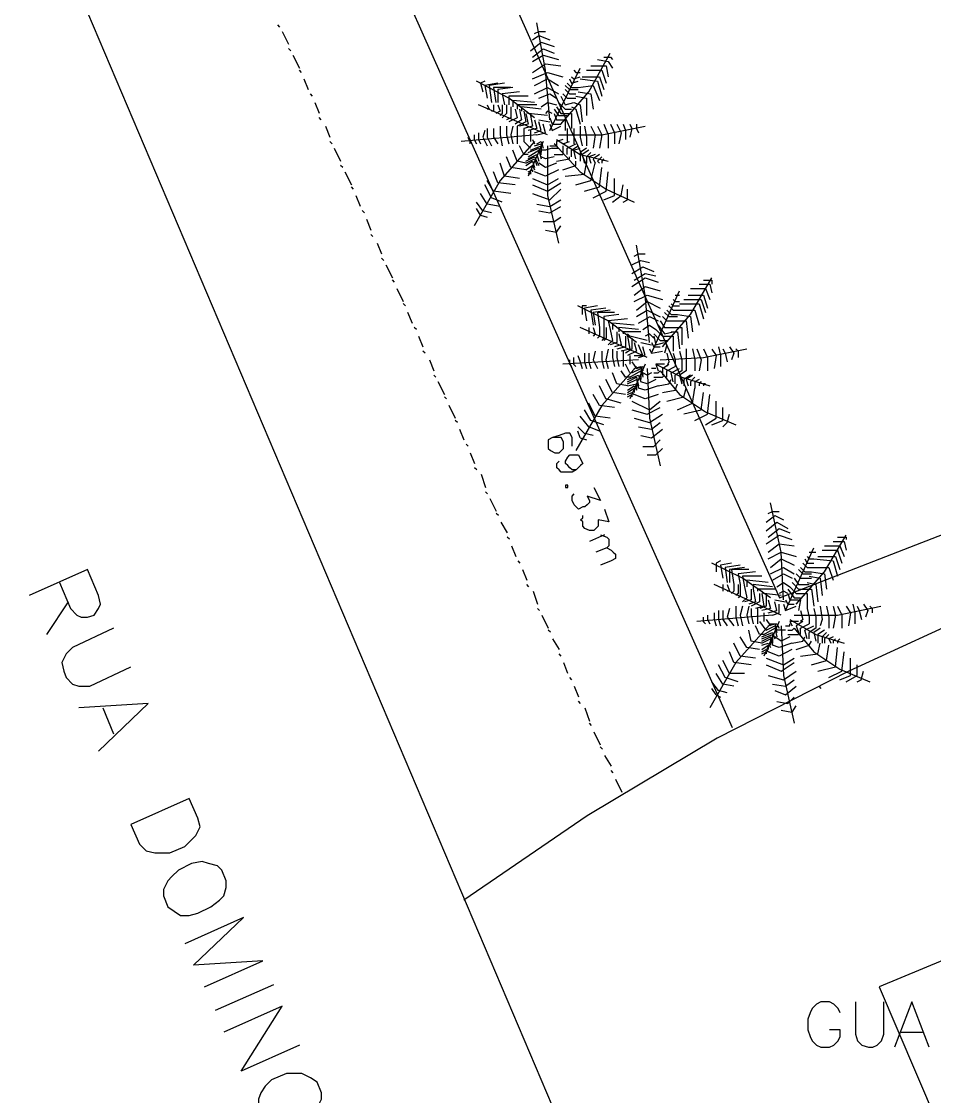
# Model space of a CAD drawing. Header units: millimetres. Extents: x -369 to -70, y -1414 to -1185.
# Drawn here: x -314.25 to -299.97, y -1324.97 to -1308.14 of the extents above; entities that cross this region are included whole.
import ezdxf

# ---------------------------------------------------------------- set-up
doc = ezdxf.new("R2010")
doc.units = ezdxf.units.MM
doc.header["$MEASUREMENT"] = 0
for name, color, linetype in [('10', 10, 'Continuous'), ('12', 12, 'Continuous'), ('14', 14, 'Continuous'), ('2', 2, 'Continuous'), ('25', 25, 'Continuous'), ('50', 50, 'Continuous'), ('6', 6, 'Continuous'), ('64', 64, 'Continuous')]:
    doc.layers.add(name, color=color, linetype=linetype)

msp = doc.modelspace()

# ---------------------------------------------------------------- linework, layer by layer
at = {"layer": '10'}
msp.add_lwpolyline([(-298.057, -1322.099), (-300.83, -1323.25), (-299.647, -1326.023), (-296.906, -1324.841), (-298.057, -1322.099)], dxfattribs=at)
at = {"layer": '12'}
for points in [[(-313.655, -1316.924), (-313.483, -1317.327), (-313.383, -1317.431), (-313.315, -1317.463), (-313.215, -1317.463), (-313.111, -1317.431), (-313.043, -1317.327), (-313.011, -1317.259), (-313.043, -1317.128), (-313.215, -1316.72), (-313.215, -1316.72), (-314.126, -1317.128)], [(-313.519, -1317.227), (-313.859, -1317.735)], [(-312.808, -1317.635), (-313.451, -1317.939), (-313.551, -1318.039), (-313.619, -1318.175), (-313.587, -1318.31), (-313.551, -1318.41), (-313.451, -1318.514), (-313.351, -1318.546), (-313.179, -1318.546), (-312.536, -1318.243)], [(-313.043, -1319.561), (-312.268, -1318.818), (-312.268, -1318.818), (-313.351, -1318.886)], [(-312.975, -1318.886), (-312.808, -1319.29)], [(-311.625, -1320.305), (-312.536, -1320.712), (-312.536, -1320.712), (-312.404, -1321.016), (-312.3, -1321.12), (-312.164, -1321.152), (-312.064, -1321.152), (-311.928, -1321.152), (-311.693, -1321.052), (-311.589, -1320.948), (-311.521, -1320.88), (-311.453, -1320.744), (-311.489, -1320.612), (-311.625, -1320.305)], [(-311.117, -1321.424), (-311.185, -1321.356), (-311.321, -1321.32), (-311.421, -1321.288), (-311.589, -1321.32), (-311.792, -1321.424), (-311.896, -1321.524), (-311.96, -1321.591), (-312.028, -1321.727), (-312.028, -1321.827), (-311.96, -1321.999), (-311.86, -1322.067), (-311.76, -1322.135), (-311.625, -1322.135), (-311.489, -1322.099), (-311.285, -1321.999), (-311.149, -1321.895), (-311.081, -1321.827), (-311.049, -1321.695), (-311.049, -1321.591), (-311.117, -1321.424)], [(-311.385, -1323.25), (-310.474, -1322.842), (-310.474, -1322.842), (-311.557, -1322.91), (-311.557, -1322.91), (-310.777, -1322.167), (-310.777, -1322.167), (-311.693, -1322.575)], [(-310.306, -1323.218), (-311.217, -1323.622)], [(-309.898, -1324.165), (-310.813, -1324.569), (-310.813, -1324.569), (-310.17, -1323.554), (-310.17, -1323.554), (-311.081, -1323.961)], [(-309.694, -1325.212), (-309.626, -1325.144), (-309.558, -1325.008), (-309.558, -1324.908), (-309.626, -1324.741), (-309.73, -1324.673), (-309.862, -1324.605), (-309.966, -1324.605), (-310.102, -1324.605), (-310.338, -1324.705), (-310.438, -1324.805), (-310.506, -1324.908), (-310.542, -1325.008), (-310.542, -1325.144), (-310.474, -1325.316), (-310.406, -1325.38), (-310.27, -1325.416), (-310.17, -1325.416), (-310.034, -1325.38), (-310.034, -1325.38), (-310.134, -1325.144)]]:
    msp.add_lwpolyline(points, dxfattribs=at)
at = {"layer": '14'}
msp.add_lwpolyline([(-318.63, -1295.267), (-294.336, -1352.451)], dxfattribs=at)
at = {"layer": '2'}
for points in [[(-286.316, -1267.792), (-287.195, -1267.013), (-288.142, -1266.302), (-289.157, -1265.694), (-290.24, -1265.219), (-291.355, -1264.847), (-292.506, -1264.579), (-293.693, -1264.443), (-294.876, -1264.443), (-296.059, -1264.543), (-297.21, -1264.779), (-298.329, -1265.151), (-299.412, -1265.626), (-318.834, -1271.209), (-311.593, -1296.518), (-302.389, -1317.16), (-302.389, -1317.16), (-299.344, -1315.977), (-296.263, -1314.894), (-293.117, -1313.946)], [(-320.692, -1270.194), (-313.011, -1297.026), (-303.132, -1319.19)], [(-292.474, -1315.229), (-294.74, -1315.805), (-296.974, -1316.516), (-299.172, -1317.327), (-301.306, -1318.31), (-303.368, -1319.358), (-305.398, -1320.576), (-307.329, -1321.895)], [(-301.778, -1318.546), (-301.746, -1318.582)]]:
    msp.add_lwpolyline(points, dxfattribs=at)
at = {"layer": '25'}
for points in [[(-305.634, -1314.79), (-305.634, -1314.758), (-305.634, -1314.69), (-305.634, -1314.654), (-305.67, -1314.586), (-305.738, -1314.586), (-305.838, -1314.622), (-305.942, -1314.654), (-306.01, -1314.69), (-306.01, -1314.758), (-306.01, -1314.826), (-305.974, -1314.858), (-305.906, -1314.894), (-305.838, -1314.894), (-305.77, -1314.826), (-305.77, -1314.79), (-305.77, -1314.722), (-305.806, -1314.654), (-305.874, -1314.654), (-305.942, -1314.654)], [(-305.57, -1315.161), (-305.634, -1315.161), (-305.67, -1315.129), (-305.702, -1315.093), (-305.738, -1315.061), (-305.738, -1315.025), (-305.702, -1314.958), (-305.67, -1314.926), (-305.634, -1314.926), (-305.602, -1314.926), (-305.534, -1314.926), (-305.502, -1314.993), (-305.466, -1315.061), (-305.502, -1315.093), (-305.57, -1315.161), (-305.634, -1315.197), (-305.738, -1315.197), (-305.806, -1315.197), (-305.838, -1315.161), (-305.874, -1315.129), (-305.874, -1315.061), (-305.838, -1315.025)], [(-305.702, -1315.401), (-305.738, -1315.401), (-305.738, -1315.433), (-305.702, -1315.433), (-305.702, -1315.401)], [(-305.298, -1315.433), (-305.194, -1315.637), (-305.398, -1315.569), (-305.366, -1315.637), (-305.366, -1315.669), (-305.398, -1315.705), (-305.434, -1315.737), (-305.466, -1315.737), (-305.534, -1315.773), (-305.57, -1315.737), (-305.602, -1315.705), (-305.634, -1315.637), (-305.634, -1315.569), (-305.602, -1315.533)], [(-305.127, -1315.773), (-305.063, -1315.973), (-305.23, -1315.941), (-305.23, -1315.973), (-305.23, -1316.009), (-305.23, -1316.041), (-305.262, -1316.076), (-305.298, -1316.108), (-305.366, -1316.108), (-305.434, -1316.076), (-305.466, -1316.041), (-305.466, -1315.973), (-305.502, -1315.941), (-305.466, -1315.909), (-305.466, -1315.873)], [(-305.127, -1316.176), (-305.366, -1316.28)], [(-305.194, -1316.176), (-305.095, -1316.212), (-305.063, -1316.244), (-305.063, -1316.312), (-305.063, -1316.348), (-305.095, -1316.38), (-305.262, -1316.448)], [(-305.095, -1316.38), (-305.027, -1316.416), (-304.995, -1316.448), (-304.959, -1316.48), (-304.959, -1316.548), (-305.027, -1316.584), (-305.194, -1316.652)]]:
    msp.add_lwpolyline(points, dxfattribs=at)
at = {"layer": '50'}
for points in [[(-301.442, -1323.658), (-301.474, -1323.59), (-301.542, -1323.522), (-301.61, -1323.486), (-301.746, -1323.486), (-301.814, -1323.522), (-301.881, -1323.59), (-301.913, -1323.658), (-301.949, -1323.758), (-301.949, -1323.925), (-301.913, -1324.029), (-301.881, -1324.097), (-301.814, -1324.165), (-301.746, -1324.197), (-301.61, -1324.197), (-301.542, -1324.165), (-301.474, -1324.097), (-301.442, -1324.029), (-301.442, -1323.925), (-301.442, -1323.925), (-301.61, -1323.925)], [(-301.202, -1323.486), (-301.202, -1323.993), (-301.17, -1324.097), (-301.102, -1324.165), (-300.998, -1324.197), (-300.934, -1324.197), (-300.866, -1324.165), (-300.798, -1324.097), (-300.762, -1323.993), (-300.762, -1323.486)], [(-300.051, -1324.197), (-300.323, -1323.486), (-300.323, -1323.486), (-300.595, -1324.197)], [(-300.491, -1323.961), (-300.155, -1323.961)]]:
    msp.add_lwpolyline(points, dxfattribs=at)
at = {"layer": '6'}
for points in [[(-310.206, -1308.228), (-310.238, -1308.192)], [(-310.17, -1308.296), (-310.07, -1308.495)], [(-310.034, -1308.599), (-310.07, -1308.563)], [(-310.002, -1308.667), (-309.898, -1308.871)], [(-309.866, -1308.939), (-309.898, -1308.903)], [(-309.83, -1309.039), (-309.762, -1309.207)], [(-309.698, -1309.311), (-309.73, -1309.275)], [(-309.662, -1309.411), (-309.594, -1309.578)], [(-309.562, -1309.682), (-309.594, -1309.646)], [(-309.495, -1309.782), (-309.427, -1309.954)], [(-309.391, -1310.054), (-309.427, -1310.018)], [(-309.359, -1310.122), (-309.259, -1310.326)], [(-309.223, -1310.426), (-309.259, -1310.394)], [(-309.191, -1310.494), (-309.087, -1310.697)], [(-309.055, -1310.765), (-309.087, -1310.729)], [(-309.019, -1310.865), (-308.951, -1311.033)], [(-308.883, -1311.137), (-308.919, -1311.101)], [(-308.851, -1311.237), (-308.783, -1311.409)], [(-308.751, -1311.509), (-308.783, -1311.477)], [(-308.683, -1311.609), (-308.615, -1311.78)], [(-308.579, -1311.88), (-308.615, -1311.848)], [(-308.547, -1311.948), (-308.443, -1312.152)], [(-308.412, -1312.22), (-308.443, -1312.184)], [(-308.376, -1312.32), (-308.276, -1312.524)], [(-308.244, -1312.592), (-308.276, -1312.556)], [(-308.208, -1312.692), (-308.14, -1312.863)], [(-308.072, -1312.963), (-308.108, -1312.931)], [(-308.04, -1313.067), (-307.972, -1313.235)], [(-307.936, -1313.335), (-307.972, -1313.303)], [(-307.868, -1313.439), (-307.8, -1313.607)], [(-307.768, -1313.707), (-307.8, -1313.675)], [(-307.736, -1313.775), (-307.632, -1313.978)], [(-307.6, -1314.046), (-307.632, -1314.014)], [(-307.564, -1314.146), (-307.464, -1314.35)], [(-307.428, -1314.418), (-307.464, -1314.386)], [(-307.396, -1314.522), (-307.329, -1314.69)], [(-307.261, -1314.79), (-307.293, -1314.758)], [(-307.229, -1314.894), (-307.161, -1315.061)], [(-307.125, -1315.161), (-307.161, -1315.129)], [(-307.057, -1315.229), (-306.989, -1315.433)], [(-306.957, -1315.537), (-306.989, -1315.501)], [(-306.921, -1315.605), (-306.821, -1315.805)], [(-306.785, -1315.873), (-306.821, -1315.841)], [(-306.753, -1315.977), (-306.653, -1316.144)], [(-306.617, -1316.244), (-306.653, -1316.212)], [(-306.585, -1316.348), (-306.517, -1316.516)], [(-306.449, -1316.62), (-306.481, -1316.584)], [(-306.413, -1316.72), (-306.345, -1316.888)], [(-306.313, -1316.992), (-306.345, -1316.956)], [(-306.245, -1317.06), (-306.178, -1317.259)], [(-306.146, -1317.363), (-306.178, -1317.327)], [(-306.11, -1317.431), (-306.01, -1317.635)], [(-305.974, -1317.699), (-306.01, -1317.667)], [(-305.942, -1317.803), (-305.838, -1317.971)], [(-305.806, -1318.075), (-305.838, -1318.039)], [(-305.77, -1318.175), (-305.706, -1318.342)], [(-305.638, -1318.446), (-305.67, -1318.41)], [(-305.602, -1318.546), (-305.534, -1318.714)], [(-305.502, -1318.818), (-305.534, -1318.782)], [(-305.434, -1318.886), (-305.366, -1319.09)], [(-305.33, -1319.158), (-305.366, -1319.122)], [(-305.298, -1319.258), (-305.198, -1319.461)], [(-305.162, -1319.529), (-305.198, -1319.493)], [(-305.131, -1319.629), (-305.027, -1319.797)], [(-304.995, -1319.901), (-305.027, -1319.865)], [(-304.959, -1320.001), (-304.859, -1320.205)]]:
    msp.add_lwpolyline(points, dxfattribs=at)
at = {"layer": '64'}
for points in [[(-305.986, -1309.682), (-306.054, -1308.903), (-306.186, -1308.16)], [(-306.222, -1308.328), (-306.154, -1308.296), (-306.154, -1308.296), (-306.054, -1308.296)], [(-306.289, -1308.599), (-306.118, -1308.463)], [(-306.253, -1308.431), (-306.154, -1308.363), (-305.986, -1308.431)], [(-306.118, -1308.463), (-305.918, -1308.531)], [(-306.253, -1308.699), (-306.086, -1308.567)], [(-306.253, -1308.767), (-306.086, -1308.667)], [(-306.086, -1308.567), (-305.918, -1308.635)], [(-306.086, -1308.667), (-305.85, -1308.735)], [(-305.814, -1309.75), (-305.374, -1309.243), (-305.039, -1308.635)], [(-306.253, -1308.939), (-306.054, -1308.803)], [(-306.054, -1308.803), (-305.814, -1308.835)], [(-305.342, -1308.835), (-305.103, -1308.835)], [(-305.238, -1308.735), (-305.071, -1308.767)], [(-305.139, -1308.699), (-305.035, -1308.699)], [(-305.103, -1308.835), (-305.071, -1309.007)], [(-305.071, -1308.767), (-305.003, -1308.871)], [(-305.035, -1308.699), (-305.003, -1308.735)], [(-306.253, -1309.039), (-306.018, -1308.939)], [(-306.018, -1308.939), (-305.782, -1309.007)], [(-305.986, -1309.85), (-305.51, -1308.871)], [(-305.646, -1309.007), (-305.61, -1309.039)], [(-305.61, -1308.903), (-305.578, -1308.939)], [(-305.61, -1309.039), (-305.51, -1309.007)], [(-305.578, -1308.939), (-305.51, -1308.939)], [(-305.478, -1309.007), (-305.206, -1309.007)], [(-305.41, -1308.903), (-305.17, -1308.903)], [(-305.206, -1309.007), (-305.139, -1309.207)], [(-305.17, -1308.903), (-305.103, -1309.107)], [(-306.222, -1309.65), (-306.625, -1309.343), (-307.133, -1309.075)], [(-307.001, -1309.075), (-307.069, -1309.107), (-307.069, -1309.107), (-307.033, -1309.243)], [(-306.797, -1309.107), (-307.001, -1309.143)], [(-307.001, -1309.143), (-306.965, -1309.343)], [(-306.693, -1309.107), (-306.933, -1309.143)], [(-306.933, -1309.143), (-306.897, -1309.411)], [(-306.865, -1309.175), (-306.829, -1309.411)], [(-306.593, -1309.175), (-306.865, -1309.175)], [(-306.561, -1309.175), (-306.797, -1309.207), (-306.797, -1309.207), (-306.797, -1309.411)], [(-306.222, -1309.143), (-306.018, -1309.039)], [(-306.222, -1309.275), (-306.018, -1309.175)], [(-306.018, -1309.039), (-305.85, -1309.143)], [(-306.018, -1309.175), (-305.85, -1309.275)], [(-305.746, -1309.143), (-305.678, -1309.207)], [(-305.714, -1309.107), (-305.646, -1309.175)], [(-305.678, -1309.039), (-305.646, -1309.107)], [(-305.646, -1309.107), (-305.542, -1309.075)], [(-305.646, -1309.175), (-305.542, -1309.175)], [(-305.542, -1309.175), (-305.306, -1309.143)], [(-305.51, -1309.039), (-305.238, -1309.075)], [(-305.306, -1309.143), (-305.206, -1309.379)], [(-305.238, -1309.075), (-305.17, -1309.311)], [(-306.457, -1309.243), (-306.729, -1309.275), (-306.729, -1309.275), (-306.693, -1309.447)], [(-306.625, -1309.311), (-306.625, -1309.447)], [(-306.321, -1309.311), (-306.625, -1309.311)], [(-306.154, -1309.343), (-305.986, -1309.275)], [(-305.986, -1309.275), (-305.882, -1309.343)], [(-305.814, -1309.311), (-305.746, -1309.447)], [(-305.782, -1309.275), (-305.714, -1309.343)], [(-305.746, -1309.207), (-305.678, -1309.275)], [(-305.714, -1309.343), (-305.578, -1309.343)], [(-305.678, -1309.207), (-305.542, -1309.207)], [(-305.678, -1309.275), (-305.578, -1309.275)], [(-305.578, -1309.311), (-305.41, -1309.343)], [(-305.542, -1309.243), (-305.342, -1309.275)], [(-305.41, -1309.343), (-305.41, -1309.614)], [(-305.342, -1309.275), (-305.306, -1309.514)], [(-306.018, -1309.918), (-307.101, -1309.447)], [(-306.965, -1309.447), (-306.933, -1309.514), (-306.933, -1309.514), (-306.965, -1309.514)], [(-306.865, -1309.447), (-306.865, -1309.546), (-306.865, -1309.546), (-306.897, -1309.546)], [(-306.797, -1309.447), (-306.761, -1309.546)], [(-306.729, -1309.447), (-306.729, -1309.582)], [(-306.661, -1309.447), (-306.661, -1309.582)], [(-306.593, -1309.478), (-306.593, -1309.65)], [(-306.561, -1309.379), (-306.561, -1309.478)], [(-306.222, -1309.411), (-306.561, -1309.379)], [(-306.525, -1309.514), (-306.493, -1309.65)], [(-306.493, -1309.447), (-306.493, -1309.514)], [(-306.186, -1309.447), (-306.493, -1309.447)], [(-306.457, -1309.514), (-306.425, -1309.682)], [(-306.425, -1309.478), (-306.425, -1309.546)], [(-306.118, -1309.514), (-306.425, -1309.478)], [(-306.118, -1309.478), (-306.018, -1309.411)], [(-306.018, -1309.411), (-305.882, -1309.447)], [(-305.918, -1309.514), (-305.85, -1309.614)], [(-305.882, -1309.478), (-305.814, -1309.582)], [(-305.85, -1309.411), (-305.746, -1309.514)], [(-305.746, -1309.447), (-305.61, -1309.411)], [(-305.746, -1309.514), (-305.646, -1309.514)], [(-305.646, -1309.478), (-305.578, -1309.514)], [(-305.61, -1309.411), (-305.51, -1309.447)], [(-305.578, -1309.514), (-305.51, -1309.75)], [(-305.51, -1309.447), (-305.478, -1309.714)], [(-306.761, -1309.546), (-306.829, -1309.582)], [(-306.729, -1309.582), (-306.761, -1309.614)], [(-306.661, -1309.582), (-306.729, -1309.65)], [(-306.593, -1309.65), (-306.661, -1309.682)], [(-306.493, -1309.65), (-306.625, -1309.714)], [(-306.425, -1309.682), (-306.525, -1309.75)], [(-306.389, -1309.546), (-306.357, -1309.714)], [(-306.289, -1309.614), (-306.253, -1309.782), (-306.389, -1309.818)], [(-306.321, -1309.582), (-306.357, -1309.546)], [(-306.357, -1309.582), (-306.321, -1309.75)], [(-306.018, -1309.614), (-306.321, -1309.582)], [(-306.222, -1309.682), (-306.186, -1309.818), (-306.186, -1309.818), (-306.321, -1309.85)], [(-306.154, -1309.682), (-305.986, -1309.714)], [(-306.018, -1309.546), (-306.054, -1309.582)], [(-305.95, -1309.582), (-306.018, -1309.546)], [(-305.986, -1309.65), (-305.95, -1309.75)], [(-305.918, -1309.582), (-305.882, -1309.682)], [(-305.882, -1309.682), (-305.746, -1309.682)], [(-305.85, -1309.614), (-305.714, -1309.614)], [(-305.814, -1309.582), (-305.714, -1309.582)], [(-305.746, -1309.682), (-305.746, -1309.85)], [(-305.714, -1309.582), (-305.646, -1309.582)], [(-305.646, -1309.582), (-305.646, -1309.818)], [(-307.001, -1309.85), (-307.033, -1309.954)], [(-306.965, -1309.818), (-306.965, -1309.954)], [(-306.865, -1309.818), (-306.865, -1309.954)], [(-306.761, -1309.782), (-306.761, -1309.918)], [(-306.661, -1309.782), (-306.661, -1309.918)], [(-306.561, -1309.782), (-306.593, -1309.918)], [(-306.357, -1309.714), (-306.493, -1309.782)], [(-306.493, -1309.782), (-306.493, -1309.918), (-306.493, -1309.918), (-306.493, -1310.054)], [(-306.321, -1309.75), (-306.457, -1309.782)], [(-306.389, -1309.818), (-306.389, -1309.918)], [(-306.289, -1309.85), (-306.289, -1309.918)], [(-306.222, -1309.886), (-306.118, -1309.85)], [(-306.118, -1309.85), (-306.154, -1309.714)], [(-306.054, -1309.886), (-306.086, -1309.75)], [(-305.986, -1309.75), (-305.95, -1309.85), (-305.814, -1309.782)], [(-305.95, -1309.75), (-305.814, -1309.75)], [(-305.85, -1309.918), (-305.17, -1309.918), (-304.495, -1309.782)], [(-305.714, -1309.818), (-305.714, -1309.954)], [(-305.61, -1309.818), (-305.61, -1309.954)], [(-305.51, -1309.782), (-305.51, -1309.954)], [(-305.442, -1309.782), (-305.41, -1309.954)], [(-305.342, -1309.782), (-305.274, -1309.918), (-305.274, -1309.918), (-305.306, -1310.122)], [(-305.238, -1309.782), (-305.17, -1309.918), (-305.17, -1309.918), (-305.206, -1310.122)], [(-305.139, -1309.75), (-305.071, -1309.918), (-305.071, -1309.918), (-305.071, -1310.122)], [(-305.035, -1309.75), (-304.971, -1309.886)], [(-304.935, -1309.75), (-304.867, -1309.886), (-304.903, -1310.054)], [(-304.835, -1309.75), (-304.799, -1309.85)], [(-304.799, -1309.85), (-304.799, -1309.986)], [(-304.731, -1309.75), (-304.699, -1309.818), (-304.731, -1309.954)], [(-304.631, -1309.75), (-304.631, -1309.818), (-304.631, -1309.818), (-304.595, -1309.886)], [(-306.186, -1309.918), (-307.372, -1310.022)], [(-307.269, -1309.954), (-307.237, -1310.022), (-307.237, -1310.022), (-307.237, -1310.054)], [(-307.169, -1309.918), (-307.169, -1309.986), (-307.133, -1310.054)], [(-306.222, -1310.022), (-306.761, -1310.629), (-307.169, -1311.341)], [(-307.101, -1309.886), (-307.101, -1309.986)], [(-307.101, -1309.986), (-307.069, -1310.054)], [(-307.033, -1309.954), (-306.965, -1310.09)], [(-306.965, -1309.954), (-306.897, -1310.09)], [(-306.865, -1309.954), (-306.797, -1310.054)], [(-306.761, -1309.918), (-306.729, -1310.09)], [(-306.661, -1309.918), (-306.625, -1310.054)], [(-306.593, -1309.918), (-306.561, -1310.054)], [(-306.389, -1309.918), (-306.389, -1310.022)], [(-306.289, -1310.122), (-306.389, -1310.022)], [(-306.086, -1310.022), (-306.321, -1310.561)], [(-306.289, -1309.918), (-306.289, -1310.022)], [(-306.253, -1309.986), (-306.222, -1310.054)], [(-306.186, -1309.918), (-306.054, -1309.886)], [(-306.186, -1310.054), (-306.118, -1310.022)], [(-306.118, -1310.022), (-306.086, -1310.122)], [(-305.882, -1310.022), (-305.882, -1310.09), (-305.918, -1310.054)], [(-305.782, -1309.986), (-305.882, -1310.022)], [(-305.882, -1309.986), (-305.51, -1310.222), (-305.071, -1310.326)], [(-305.782, -1310.054), (-305.678, -1310.022)], [(-305.714, -1309.954), (-305.714, -1310.022)], [(-305.61, -1309.954), (-305.61, -1310.054)], [(-305.51, -1309.954), (-305.478, -1310.09)], [(-305.41, -1309.954), (-305.41, -1310.09)], [(-304.971, -1309.886), (-304.971, -1310.054)], [(-306.493, -1310.326), (-306.561, -1310.158)], [(-306.389, -1310.222), (-306.457, -1310.09)], [(-306.321, -1310.19), (-306.154, -1310.122)], [(-306.321, -1310.258), (-306.154, -1310.158), (-306.154, -1310.158), (-306.118, -1310.29)], [(-306.289, -1310.158), (-306.118, -1310.09)], [(-306.222, -1310.09), (-306.118, -1310.054)], [(-306.154, -1310.122), (-306.118, -1310.222)], [(-306.118, -1310.054), (-306.118, -1310.158)], [(-306.118, -1310.09), (-306.118, -1310.19)], [(-306.054, -1310.158), (-306.118, -1310.158)], [(-305.95, -1310.122), (-306.054, -1310.158)], [(-306.018, -1310.09), (-306.018, -1310.865), (-305.85, -1311.613)], [(-305.986, -1310.09), (-305.882, -1310.09)], [(-305.95, -1310.122), (-305.85, -1310.122)], [(-305.85, -1310.122), (-305.882, -1310.09)], [(-305.85, -1310.122), (-305.51, -1310.494), (-305.103, -1310.765), (-304.663, -1310.969)], [(-305.782, -1310.09), (-305.782, -1310.19), (-305.782, -1310.19), (-305.782, -1310.222)], [(-305.714, -1310.122), (-305.578, -1310.054)], [(-305.714, -1310.222), (-305.714, -1310.122)], [(-305.646, -1310.158), (-305.542, -1310.09)], [(-305.646, -1310.258), (-305.646, -1310.158)], [(-305.61, -1310.158), (-305.51, -1310.122)], [(-305.578, -1310.29), (-305.61, -1310.158)], [(-305.41, -1310.122), (-305.51, -1310.19)], [(-305.51, -1310.19), (-305.51, -1310.326)], [(-305.374, -1310.158), (-305.478, -1310.222)], [(-305.342, -1310.19), (-305.41, -1310.258)], [(-306.693, -1310.561), (-306.761, -1310.358)], [(-306.593, -1310.426), (-306.661, -1310.258)], [(-306.357, -1310.358), (-306.493, -1310.326)], [(-306.321, -1310.222), (-306.389, -1310.222)], [(-306.357, -1310.326), (-306.222, -1310.258)], [(-306.357, -1310.358), (-306.222, -1310.29)], [(-306.357, -1310.394), (-306.253, -1310.326)], [(-306.321, -1310.29), (-306.186, -1310.222), (-306.186, -1310.222), (-306.154, -1310.326)], [(-306.253, -1310.326), (-306.222, -1310.426)], [(-306.222, -1310.258), (-306.154, -1310.394)], [(-306.222, -1310.29), (-306.186, -1310.394)], [(-306.054, -1310.426), (-306.154, -1310.358)], [(-306.054, -1310.29), (-306.118, -1310.258)], [(-305.918, -1310.258), (-306.054, -1310.29)], [(-305.882, -1310.358), (-306.054, -1310.426)], [(-305.918, -1310.222), (-305.782, -1310.222)], [(-305.882, -1310.326), (-305.678, -1310.29), (-305.678, -1310.29), (-305.678, -1310.258)], [(-305.578, -1310.394), (-305.578, -1310.326)], [(-305.478, -1310.222), (-305.442, -1310.358)], [(-305.442, -1310.53), (-305.41, -1310.358)], [(-305.41, -1310.258), (-305.41, -1310.358)], [(-305.274, -1310.222), (-305.374, -1310.258), (-305.374, -1310.258), (-305.342, -1310.358)], [(-305.342, -1310.629), (-305.274, -1310.358)], [(-305.206, -1310.222), (-305.306, -1310.29), (-305.274, -1310.358)], [(-305.17, -1310.258), (-305.238, -1310.326)], [(-305.238, -1310.326), (-305.206, -1310.358)], [(-305.139, -1310.29), (-305.17, -1310.326), (-305.17, -1310.326), (-305.17, -1310.358)], [(-306.797, -1310.665), (-306.865, -1310.494)], [(-306.357, -1310.462), (-306.593, -1310.426)], [(-306.357, -1310.462), (-306.253, -1310.394)], [(-306.321, -1310.494), (-306.253, -1310.462)], [(-306.321, -1310.53), (-306.289, -1310.494)], [(-306.289, -1310.494), (-306.289, -1310.53)], [(-306.253, -1310.394), (-306.222, -1310.462)], [(-306.253, -1310.462), (-306.253, -1310.494)], [(-306.054, -1310.561), (-306.222, -1310.494)], [(-305.85, -1310.462), (-306.054, -1310.561)], [(-305.782, -1310.462), (-305.578, -1310.394)], [(-305.206, -1310.729), (-305.17, -1310.426)], [(-305.103, -1310.797), (-305.071, -1310.494)], [(-306.865, -1310.797), (-306.965, -1310.629)], [(-306.525, -1310.697), (-306.797, -1310.665)], [(-306.457, -1310.597), (-306.693, -1310.561)], [(-306.253, -1310.597), (-306.018, -1310.697)], [(-306.018, -1310.697), (-305.85, -1310.597)], [(-306.018, -1310.797), (-305.814, -1310.665)], [(-305.746, -1310.561), (-305.442, -1310.53)], [(-305.578, -1310.697), (-305.342, -1310.629)], [(-304.971, -1310.865), (-304.971, -1310.597)], [(-306.965, -1311.001), (-307.069, -1310.833)], [(-306.897, -1310.901), (-307.001, -1310.697)], [(-306.593, -1310.833), (-306.865, -1310.797)], [(-306.253, -1310.697), (-306.018, -1310.797)], [(-306.253, -1310.833), (-305.986, -1310.933)], [(-305.986, -1310.933), (-305.814, -1310.765)], [(-305.442, -1310.797), (-305.206, -1310.729)], [(-305.306, -1310.901), (-305.103, -1310.797)], [(-304.867, -1310.865), (-304.835, -1310.697)], [(-304.767, -1310.933), (-304.767, -1310.765)], [(-307.033, -1311.105), (-307.133, -1310.969)], [(-306.761, -1311.037), (-306.965, -1311.001)], [(-306.729, -1310.969), (-306.897, -1310.901)], [(-306.186, -1311.001), (-305.986, -1311.037)], [(-305.986, -1311.037), (-305.814, -1310.933)], [(-305.139, -1310.933), (-304.971, -1310.865)], [(-305.003, -1310.969), (-304.867, -1310.865)], [(-304.835, -1310.969), (-304.767, -1310.933)], [(-307.069, -1311.173), (-307.133, -1311.069)], [(-307.069, -1311.173), (-306.965, -1311.205)], [(-306.897, -1311.137), (-307.033, -1311.105)], [(-306.154, -1311.105), (-305.986, -1311.137)], [(-305.986, -1311.137), (-305.814, -1311.037)], [(-306.086, -1311.273), (-305.918, -1311.273)], [(-305.918, -1311.273), (-305.814, -1311.205)], [(-305.882, -1311.441), (-305.814, -1311.341)], [(-306.054, -1311.409), (-305.882, -1311.441)], [(-304.427, -1313.167), (-304.495, -1312.424), (-304.631, -1311.645)], [(-304.663, -1311.812), (-304.599, -1311.78), (-304.599, -1311.78), (-304.495, -1311.78)], [(-304.699, -1311.948), (-304.563, -1311.88), (-304.427, -1311.916)], [(-304.699, -1312.084), (-304.531, -1311.984)], [(-304.531, -1311.984), (-304.359, -1312.052)], [(-304.699, -1312.288), (-304.495, -1312.152)], [(-304.663, -1312.188), (-304.495, -1312.084)], [(-304.495, -1312.084), (-304.327, -1312.12)], [(-304.495, -1312.152), (-304.291, -1312.22)], [(-304.223, -1313.235), (-303.784, -1312.728), (-303.448, -1312.152)], [(-303.58, -1312.188), (-303.448, -1312.188)], [(-303.448, -1312.188), (-303.448, -1312.252)], [(-304.663, -1312.424), (-304.495, -1312.288)], [(-304.495, -1312.288), (-304.259, -1312.356)], [(-304.395, -1313.335), (-303.956, -1312.356)], [(-303.784, -1312.32), (-303.548, -1312.32)], [(-303.648, -1312.252), (-303.48, -1312.252)], [(-303.548, -1312.32), (-303.48, -1312.492)], [(-303.48, -1312.252), (-303.448, -1312.388)], [(-304.663, -1312.524), (-304.463, -1312.424)], [(-304.631, -1312.66), (-304.463, -1312.524)], [(-304.463, -1312.424), (-304.223, -1312.492)], [(-304.463, -1312.524), (-304.259, -1312.628)], [(-304.055, -1312.492), (-304.024, -1312.524)], [(-304.024, -1312.424), (-303.988, -1312.424)], [(-304.024, -1312.524), (-303.956, -1312.524)], [(-303.988, -1312.424), (-303.956, -1312.424)], [(-303.888, -1312.492), (-303.616, -1312.492)], [(-303.82, -1312.424), (-303.58, -1312.424)], [(-303.616, -1312.492), (-303.548, -1312.696)], [(-303.58, -1312.424), (-303.516, -1312.628)], [(-304.631, -1313.167), (-305.071, -1312.827), (-305.546, -1312.592)], [(-305.41, -1312.592), (-305.478, -1312.592), (-305.478, -1312.592), (-305.478, -1312.728)], [(-305.238, -1312.592), (-305.442, -1312.628)], [(-305.442, -1312.628), (-305.41, -1312.827)], [(-305.107, -1312.628), (-305.342, -1312.66)], [(-305.342, -1312.66), (-305.306, -1312.895)], [(-305.039, -1312.66), (-305.306, -1312.696)], [(-305.306, -1312.696), (-305.274, -1312.895)], [(-304.971, -1312.696), (-305.238, -1312.696), (-305.238, -1312.696), (-305.206, -1312.931)], [(-304.631, -1312.76), (-304.463, -1312.66)], [(-304.463, -1312.66), (-304.259, -1312.763)], [(-304.191, -1312.696), (-304.123, -1312.76)], [(-304.155, -1312.66), (-304.087, -1312.728)], [(-304.123, -1312.592), (-304.055, -1312.66)], [(-304.087, -1312.56), (-304.055, -1312.592)], [(-304.055, -1312.592), (-303.956, -1312.592)], [(-304.055, -1312.66), (-303.956, -1312.66)], [(-303.956, -1312.56), (-303.648, -1312.56)], [(-303.956, -1312.66), (-303.716, -1312.66)], [(-303.716, -1312.66), (-303.648, -1312.895)], [(-303.648, -1312.56), (-303.58, -1312.795)], [(-304.903, -1312.728), (-305.139, -1312.76), (-305.139, -1312.76), (-305.139, -1312.931)], [(-304.767, -1312.795), (-305.071, -1312.827)], [(-305.071, -1312.827), (-305.039, -1312.963)], [(-305.003, -1312.863), (-305.003, -1312.963)], [(-304.663, -1312.895), (-305.003, -1312.863)], [(-304.599, -1312.863), (-304.427, -1312.763)], [(-304.427, -1312.76), (-304.291, -1312.827)], [(-304.259, -1312.827), (-304.191, -1312.931)], [(-304.223, -1312.76), (-304.155, -1312.827)], [(-304.155, -1312.827), (-303.988, -1312.827)], [(-304.123, -1312.76), (-303.988, -1312.76)], [(-304.087, -1312.728), (-303.988, -1312.728)], [(-304.024, -1312.827), (-303.852, -1312.827)], [(-303.988, -1312.728), (-303.784, -1312.76)], [(-303.852, -1312.827), (-303.82, -1313.099)], [(-303.784, -1312.76), (-303.752, -1312.999)], [(-304.463, -1313.403), (-305.51, -1312.931)], [(-305.374, -1312.931), (-305.374, -1312.999), (-305.374, -1312.999), (-305.374, -1313.031)], [(-305.306, -1312.931), (-305.274, -1313.031), (-305.274, -1313.031), (-305.306, -1313.067)], [(-305.206, -1312.931), (-305.206, -1313.067)], [(-305.139, -1312.931), (-305.139, -1313.099)], [(-305.103, -1312.931), (-305.103, -1313.099)], [(-305.039, -1312.963), (-305.003, -1313.135)], [(-304.935, -1312.999), (-304.935, -1313.167)], [(-304.903, -1312.931), (-304.903, -1312.999)], [(-304.595, -1312.963), (-304.903, -1312.931)], [(-304.903, -1313.031), (-304.867, -1313.203)], [(-304.835, -1312.999), (-304.835, -1313.031)], [(-304.563, -1312.999), (-304.835, -1312.999)], [(-304.731, -1313.067), (-304.767, -1313.031)], [(-304.531, -1312.963), (-304.427, -1312.895)], [(-304.427, -1313.031), (-304.495, -1313.067)], [(-304.427, -1312.895), (-304.327, -1312.963)], [(-304.359, -1313.099), (-304.427, -1313.031)], [(-304.359, -1313.031), (-304.259, -1313.135)], [(-304.327, -1312.963), (-304.223, -1313.067)], [(-304.291, -1312.895), (-304.191, -1313.031)], [(-304.191, -1312.931), (-304.024, -1312.931)], [(-304.191, -1313.031), (-304.055, -1312.999)], [(-304.087, -1312.999), (-303.988, -1312.999)], [(-304.055, -1312.931), (-303.92, -1312.931)], [(-303.988, -1312.999), (-303.956, -1313.267)], [(-303.92, -1312.931), (-303.92, -1313.203)], [(-305.206, -1313.067), (-305.238, -1313.099)], [(-305.139, -1313.099), (-305.17, -1313.135)], [(-305.107, -1313.099), (-305.139, -1313.135)], [(-305.003, -1313.135), (-305.071, -1313.203)], [(-304.935, -1313.167), (-305.039, -1313.203)], [(-304.867, -1313.203), (-304.971, -1313.235)], [(-304.799, -1313.067), (-304.799, -1313.235)], [(-304.699, -1313.099), (-304.699, -1313.271), (-304.799, -1313.335)], [(-304.767, -1313.067), (-304.731, -1313.271)], [(-304.663, -1313.167), (-304.631, -1313.303), (-304.631, -1313.303), (-304.767, -1313.371)], [(-304.463, -1313.135), (-304.731, -1313.067)], [(-304.531, -1313.371), (-304.595, -1313.203)], [(-304.563, -1313.167), (-304.395, -1313.203)], [(-304.395, -1313.167), (-304.359, -1313.235)], [(-304.359, -1313.067), (-304.327, -1313.203)], [(-304.327, -1313.203), (-304.191, -1313.167)], [(-304.259, -1313.135), (-304.155, -1313.135)], [(-304.223, -1313.067), (-304.123, -1313.067)], [(-304.155, -1313.203), (-304.191, -1313.335)], [(-304.123, -1313.067), (-304.055, -1313.067)], [(-304.055, -1313.067), (-304.055, -1313.303)], [(-305.546, -1313.371), (-305.51, -1313.471)], [(-305.442, -1313.335), (-305.442, -1313.471)], [(-305.374, -1313.335), (-305.374, -1313.471)], [(-305.274, -1313.303), (-305.306, -1313.439)], [(-305.17, -1313.303), (-305.17, -1313.439)], [(-305.071, -1313.271), (-305.107, -1313.439)], [(-305.003, -1313.271), (-305.003, -1313.403)], [(-304.799, -1313.235), (-304.935, -1313.271)], [(-304.935, -1313.303), (-304.935, -1313.403), (-304.935, -1313.403), (-304.903, -1313.539)], [(-304.731, -1313.271), (-304.867, -1313.303)], [(-304.835, -1313.303), (-304.835, -1313.403)], [(-304.731, -1313.371), (-304.731, -1313.403)], [(-304.663, -1313.371), (-304.531, -1313.371)], [(-304.595, -1313.403), (-304.495, -1313.371)], [(-304.495, -1313.371), (-304.531, -1313.235)], [(-304.427, -1313.267), (-304.395, -1313.335), (-304.223, -1313.303)], [(-304.359, -1313.235), (-304.259, -1313.235)], [(-304.259, -1313.439), (-303.58, -1313.403), (-302.905, -1313.267)], [(-304.155, -1313.335), (-304.123, -1313.471)], [(-304.055, -1313.335), (-304.024, -1313.439)], [(-303.956, -1313.303), (-303.92, -1313.439)], [(-303.852, -1313.267), (-303.852, -1313.471)], [(-303.752, -1313.267), (-303.716, -1313.439), (-303.716, -1313.439), (-303.716, -1313.607)], [(-303.684, -1313.267), (-303.616, -1313.439), (-303.616, -1313.439), (-303.648, -1313.607)], [(-303.58, -1313.267), (-303.516, -1313.403), (-303.516, -1313.403), (-303.516, -1313.607)], [(-303.448, -1313.271), (-303.38, -1313.371)], [(-303.38, -1313.371), (-303.412, -1313.575)], [(-303.344, -1313.235), (-303.312, -1313.371), (-303.312, -1313.539)], [(-303.276, -1313.267), (-303.244, -1313.335)], [(-303.244, -1313.335), (-303.208, -1313.471)], [(-303.176, -1313.235), (-303.108, -1313.335), (-303.14, -1313.439)], [(-303.072, -1313.267), (-303.04, -1313.303), (-303.04, -1313.303), (-303.04, -1313.403)], [(-304.599, -1313.439), (-305.782, -1313.507)], [(-305.678, -1313.439), (-305.678, -1313.507), (-305.678, -1313.507), (-305.646, -1313.539)], [(-305.614, -1313.403), (-305.614, -1313.507), (-305.578, -1313.539)], [(-304.631, -1313.539), (-305.17, -1314.15), (-305.578, -1314.858)], [(-305.51, -1313.471), (-305.478, -1313.575)], [(-305.442, -1313.471), (-305.41, -1313.575)], [(-305.374, -1313.471), (-305.342, -1313.575)], [(-305.306, -1313.439), (-305.238, -1313.575)], [(-305.17, -1313.439), (-305.139, -1313.575)], [(-305.107, -1313.439), (-305.071, -1313.575)], [(-305.003, -1313.403), (-304.971, -1313.539)], [(-304.835, -1313.403), (-304.835, -1313.539)], [(-304.731, -1313.643), (-304.799, -1313.507)], [(-304.731, -1313.403), (-304.731, -1313.507)], [(-304.495, -1313.507), (-304.731, -1314.046)], [(-304.699, -1313.471), (-304.631, -1313.575)], [(-304.663, -1313.575), (-304.563, -1313.539)], [(-304.631, -1313.575), (-304.531, -1313.539)], [(-304.563, -1313.539), (-304.531, -1313.675)], [(-304.531, -1313.539), (-304.531, -1313.607)], [(-304.327, -1313.507), (-304.291, -1313.607)], [(-304.191, -1313.507), (-304.327, -1313.507)], [(-304.327, -1313.507), (-303.92, -1313.711), (-303.48, -1313.843)], [(-304.223, -1313.575), (-304.123, -1313.507)], [(-304.123, -1313.471), (-304.155, -1313.539)], [(-304.155, -1313.607), (-304.024, -1313.539)], [(-303.92, -1313.439), (-303.92, -1313.607), (-303.92, -1313.607), (-304.024, -1313.675)], [(-304.024, -1313.439), (-304.024, -1313.539)], [(-303.852, -1313.471), (-303.852, -1313.607)], [(-304.935, -1313.811), (-305.003, -1313.643)], [(-304.799, -1313.711), (-304.867, -1313.607)], [(-304.731, -1313.711), (-304.799, -1313.711)], [(-304.767, -1313.743), (-304.599, -1313.675), (-304.599, -1313.675), (-304.563, -1313.779)], [(-304.767, -1313.779), (-304.631, -1313.711), (-304.631, -1313.711), (-304.599, -1313.843)], [(-304.731, -1313.711), (-304.563, -1313.607)], [(-304.699, -1313.643), (-304.563, -1313.575)], [(-304.563, -1313.575), (-304.531, -1313.711)], [(-304.563, -1313.607), (-304.563, -1313.743)], [(-304.463, -1313.675), (-304.531, -1313.643)], [(-304.463, -1313.575), (-304.427, -1314.35), (-304.259, -1315.097)], [(-304.395, -1313.643), (-304.463, -1313.675)], [(-304.327, -1313.575), (-304.327, -1313.575), (-304.327, -1313.575), (-304.395, -1313.575)], [(-304.359, -1313.643), (-304.291, -1313.643)], [(-304.359, -1313.711), (-304.223, -1313.711)], [(-304.291, -1313.643), (-304.259, -1313.607)], [(-304.259, -1313.607), (-303.956, -1313.978), (-303.548, -1314.25), (-303.072, -1314.454)], [(-304.223, -1313.575), (-304.223, -1313.675)], [(-304.223, -1313.711), (-304.191, -1313.675)], [(-304.155, -1313.711), (-304.155, -1313.607)], [(-304.087, -1313.643), (-303.956, -1313.575)], [(-304.055, -1313.779), (-304.087, -1313.643)], [(-304.024, -1313.811), (-304.024, -1313.675)], [(-303.852, -1313.607), (-303.956, -1313.675)], [(-303.956, -1313.675), (-303.92, -1313.811)], [(-303.784, -1313.675), (-303.888, -1313.743)], [(-303.752, -1313.675), (-303.852, -1313.743)], [(-303.716, -1313.711), (-303.784, -1313.779), (-303.784, -1313.779), (-303.784, -1313.843)], [(-305.107, -1314.046), (-305.206, -1313.843)], [(-305.003, -1313.946), (-305.107, -1313.743)], [(-304.767, -1313.843), (-304.935, -1313.811)], [(-304.767, -1313.811), (-304.631, -1313.743)], [(-304.767, -1313.843), (-304.631, -1313.811)], [(-304.767, -1313.91), (-304.663, -1313.843)], [(-304.767, -1313.946), (-304.663, -1313.878)], [(-304.663, -1313.843), (-304.631, -1313.91)], [(-304.663, -1313.878), (-304.663, -1313.946)], [(-304.631, -1313.743), (-304.599, -1313.878)], [(-304.631, -1313.811), (-304.631, -1313.91)], [(-304.495, -1313.91), (-304.599, -1313.878)], [(-304.463, -1313.811), (-304.563, -1313.779)], [(-304.291, -1313.843), (-304.495, -1313.91)], [(-304.327, -1313.743), (-304.463, -1313.811)], [(-304.291, -1313.843), (-304.123, -1313.811), (-304.123, -1313.811), (-304.087, -1313.743)], [(-304.024, -1313.91), (-303.988, -1313.811)], [(-303.888, -1313.743), (-303.888, -1313.843)], [(-303.888, -1314.014), (-303.852, -1313.878)], [(-303.852, -1313.743), (-303.82, -1313.843)], [(-303.752, -1314.114), (-303.716, -1313.878)], [(-303.648, -1313.743), (-303.716, -1313.779), (-303.716, -1313.878)], [(-303.616, -1313.775), (-303.648, -1313.811)], [(-303.648, -1313.811), (-303.648, -1313.843)], [(-303.548, -1313.811), (-303.58, -1313.811), (-303.58, -1313.811), (-303.58, -1313.843)], [(-305.206, -1314.15), (-305.306, -1313.978)], [(-304.867, -1314.114), (-305.107, -1314.046)], [(-304.799, -1313.978), (-305.003, -1313.946)], [(-304.767, -1313.978), (-304.699, -1313.946)], [(-304.767, -1314.014), (-304.699, -1313.978)], [(-304.699, -1313.946), (-304.663, -1313.978)], [(-304.699, -1313.978), (-304.699, -1314.014)], [(-304.495, -1314.046), (-304.663, -1313.978)], [(-304.291, -1313.978), (-304.495, -1314.046)], [(-304.223, -1313.946), (-304.024, -1313.91)], [(-304.155, -1314.082), (-303.888, -1314.014)], [(-303.616, -1314.218), (-303.58, -1313.946)], [(-303.516, -1314.286), (-303.48, -1313.978)], [(-305.342, -1314.386), (-305.442, -1314.218)], [(-305.274, -1314.318), (-305.374, -1314.114)], [(-304.971, -1314.182), (-305.206, -1314.15)], [(-304.699, -1314.082), (-304.427, -1314.218)], [(-304.699, -1314.218), (-304.463, -1314.286)], [(-304.463, -1314.286), (-304.259, -1314.182)], [(-304.427, -1314.218), (-304.259, -1314.082)], [(-303.988, -1314.218), (-303.752, -1314.114)], [(-303.888, -1314.282), (-303.616, -1314.218)], [(-303.38, -1314.35), (-303.38, -1314.082)], [(-303.276, -1314.386), (-303.276, -1314.182)], [(-305.374, -1314.486), (-305.51, -1314.318)], [(-305.139, -1314.454), (-305.342, -1314.386)], [(-305.039, -1314.35), (-305.274, -1314.318)], [(-304.663, -1314.35), (-304.427, -1314.418)], [(-304.427, -1314.418), (-304.223, -1314.286)], [(-303.716, -1314.386), (-303.516, -1314.286)], [(-303.548, -1314.454), (-303.38, -1314.35)], [(-303.448, -1314.454), (-303.276, -1314.386)], [(-303.208, -1314.418), (-303.176, -1314.286)], [(-305.442, -1314.59), (-305.546, -1314.486)], [(-305.51, -1314.658), (-305.546, -1314.554)], [(-305.206, -1314.554), (-305.374, -1314.486)], [(-304.599, -1314.486), (-304.395, -1314.522)], [(-304.395, -1314.522), (-304.259, -1314.418)], [(-304.395, -1314.658), (-304.223, -1314.522)], [(-303.276, -1314.486), (-303.208, -1314.418)], [(-305.51, -1314.658), (-305.41, -1314.69)], [(-305.306, -1314.622), (-305.442, -1314.59)], [(-304.563, -1314.622), (-304.395, -1314.658)], [(-304.359, -1314.794), (-304.259, -1314.69)], [(-304.531, -1314.794), (-304.359, -1314.794)], [(-304.327, -1314.926), (-304.223, -1314.826)], [(-304.463, -1314.926), (-304.327, -1314.926)], [(-302.329, -1317.195), (-302.365, -1316.448), (-302.533, -1315.673)], [(-302.601, -1315.977), (-302.465, -1315.873), (-302.329, -1315.941)], [(-302.569, -1315.841), (-302.501, -1315.809), (-302.501, -1315.809), (-302.397, -1315.809)], [(-302.601, -1316.112), (-302.433, -1315.977)], [(-302.569, -1316.212), (-302.397, -1316.076)], [(-302.433, -1315.977), (-302.261, -1316.076)], [(-302.397, -1316.076), (-302.229, -1316.144)], [(-302.601, -1316.316), (-302.397, -1316.18)], [(-302.397, -1316.18), (-302.197, -1316.248)], [(-302.129, -1317.263), (-301.686, -1316.756), (-301.35, -1316.18)], [(-301.486, -1316.212), (-301.35, -1316.212)], [(-301.35, -1316.212), (-301.35, -1316.248)], [(-302.569, -1316.448), (-302.397, -1316.316)], [(-302.397, -1316.316), (-302.161, -1316.348)], [(-302.297, -1317.363), (-301.857, -1316.38)], [(-301.722, -1316.416), (-301.486, -1316.416)], [(-301.686, -1316.348), (-301.45, -1316.348)], [(-301.554, -1316.28), (-301.382, -1316.28)], [(-301.486, -1316.416), (-301.418, -1316.62)], [(-301.45, -1316.348), (-301.382, -1316.516)], [(-301.382, -1316.28), (-301.35, -1316.416)], [(-303.312, -1316.584), (-303.38, -1316.62), (-303.38, -1316.62), (-303.38, -1316.756)], [(-302.569, -1316.552), (-302.365, -1316.448)], [(-302.533, -1316.688), (-302.365, -1316.552)], [(-302.365, -1316.448), (-302.129, -1316.516)], [(-302.365, -1316.552), (-302.161, -1316.652)], [(-301.993, -1316.552), (-301.957, -1316.62)], [(-301.957, -1316.516), (-301.925, -1316.552)], [(-301.925, -1316.448), (-301.889, -1316.448)], [(-301.925, -1316.552), (-301.857, -1316.552)], [(-301.889, -1316.448), (-301.822, -1316.448)], [(-301.857, -1316.552), (-301.554, -1316.584)], [(-301.79, -1316.516), (-301.518, -1316.516)], [(-301.554, -1316.584), (-301.486, -1316.824)], [(-301.518, -1316.516), (-301.45, -1316.72)], [(-302.533, -1317.16), (-302.972, -1316.856), (-303.448, -1316.62)], [(-303.144, -1316.62), (-303.312, -1316.652)], [(-303.312, -1316.652), (-303.276, -1316.856)], [(-303.008, -1316.652), (-303.244, -1316.688)], [(-303.244, -1316.688), (-303.212, -1316.924)], [(-302.94, -1316.688), (-303.176, -1316.72)], [(-303.176, -1316.72), (-303.176, -1316.924)], [(-302.873, -1316.72), (-303.144, -1316.72), (-303.144, -1316.72), (-303.108, -1316.956)], [(-302.533, -1316.788), (-302.329, -1316.688)], [(-302.329, -1316.688), (-302.161, -1316.788)], [(-302.093, -1316.72), (-302.025, -1316.788)], [(-302.061, -1316.688), (-301.993, -1316.756)], [(-302.025, -1316.62), (-301.957, -1316.688)], [(-301.957, -1316.62), (-301.857, -1316.62)], [(-301.957, -1316.688), (-301.857, -1316.688)], [(-301.857, -1316.688), (-301.618, -1316.688)], [(-301.618, -1316.688), (-301.554, -1316.888)], [(-302.769, -1316.756), (-303.04, -1316.788), (-303.04, -1316.788), (-303.008, -1316.956)], [(-302.972, -1316.824), (-302.94, -1316.992)], [(-302.669, -1316.824), (-302.972, -1316.824)], [(-302.905, -1316.888), (-302.905, -1316.992)], [(-302.569, -1316.924), (-302.905, -1316.888)], [(-302.501, -1316.888), (-302.329, -1316.788)], [(-302.329, -1316.788), (-302.193, -1316.856)], [(-302.161, -1316.856), (-302.093, -1316.956)], [(-302.129, -1316.788), (-302.061, -1316.856)], [(-302.061, -1316.856), (-301.889, -1316.856)], [(-302.025, -1316.788), (-301.889, -1316.788)], [(-301.993, -1316.756), (-301.889, -1316.756)], [(-301.925, -1316.824), (-301.754, -1316.856)], [(-301.889, -1316.756), (-301.686, -1316.788)], [(-301.754, -1316.856), (-301.722, -1317.128)], [(-301.686, -1316.788), (-301.654, -1317.024)], [(-302.365, -1317.431), (-303.412, -1316.956)], [(-303.276, -1316.956), (-303.276, -1317.024), (-303.276, -1317.024), (-303.276, -1317.06)], [(-303.212, -1316.956), (-303.176, -1317.06), (-303.176, -1317.06), (-303.212, -1317.06)], [(-303.108, -1317.06), (-303.144, -1317.092)], [(-303.108, -1316.956), (-303.108, -1317.06)], [(-303.04, -1316.956), (-303.04, -1317.092)], [(-303.008, -1316.956), (-303.008, -1317.128)], [(-302.94, -1316.992), (-302.905, -1317.16)], [(-302.837, -1317.024), (-302.837, -1317.195)], [(-302.805, -1316.956), (-302.805, -1317.024)], [(-302.501, -1316.992), (-302.805, -1316.956)], [(-302.805, -1317.024), (-302.769, -1317.227)], [(-302.737, -1317.024), (-302.737, -1317.06)], [(-302.465, -1317.024), (-302.737, -1317.024)], [(-302.637, -1317.092), (-302.669, -1317.06)], [(-302.433, -1316.992), (-302.329, -1316.924)], [(-302.329, -1317.06), (-302.397, -1317.092)], [(-302.329, -1316.924), (-302.229, -1316.992)], [(-302.261, -1317.092), (-302.329, -1317.06)], [(-302.261, -1317.024), (-302.161, -1317.16)], [(-302.229, -1316.992), (-302.129, -1317.092)], [(-302.193, -1316.924), (-302.093, -1317.024)], [(-302.093, -1316.956), (-301.925, -1316.956)], [(-302.093, -1317.024), (-301.957, -1317.024)], [(-301.993, -1317.024), (-301.889, -1317.024)], [(-301.957, -1316.924), (-301.822, -1316.956)], [(-301.889, -1317.024), (-301.857, -1317.295)], [(-301.822, -1316.956), (-301.79, -1317.227)], [(-303.04, -1317.092), (-303.076, -1317.128)], [(-303.008, -1317.128), (-303.04, -1317.16)], [(-302.905, -1317.16), (-302.972, -1317.227)], [(-302.837, -1317.195), (-302.94, -1317.227)], [(-302.769, -1317.227), (-302.873, -1317.263)], [(-302.705, -1317.227), (-302.837, -1317.295)], [(-302.705, -1317.092), (-302.705, -1317.227)], [(-302.601, -1317.128), (-302.601, -1317.295), (-302.701, -1317.331)], [(-302.669, -1317.092), (-302.637, -1317.295)], [(-302.569, -1317.195), (-302.533, -1317.331), (-302.533, -1317.331), (-302.669, -1317.363)], [(-302.365, -1317.128), (-302.637, -1317.092)], [(-302.465, -1317.195), (-302.297, -1317.227)], [(-302.433, -1317.363), (-302.465, -1317.227)], [(-302.297, -1317.195), (-302.261, -1317.263)], [(-302.261, -1317.092), (-302.229, -1317.195)], [(-302.229, -1317.195), (-302.093, -1317.195)], [(-302.161, -1317.16), (-302.061, -1317.16)], [(-302.129, -1317.092), (-302.025, -1317.092)], [(-302.061, -1317.195), (-302.093, -1317.363)], [(-302.025, -1317.092), (-301.957, -1317.092)], [(-301.957, -1317.092), (-301.957, -1317.331)], [(-303.412, -1317.395), (-303.412, -1317.499)], [(-303.344, -1317.363), (-303.344, -1317.499)], [(-303.276, -1317.363), (-303.276, -1317.499)], [(-303.176, -1317.331), (-303.212, -1317.463)], [(-303.076, -1317.295), (-303.076, -1317.463)], [(-302.972, -1317.295), (-303.008, -1317.431)], [(-302.873, -1317.295), (-302.905, -1317.431)], [(-302.837, -1317.331), (-302.837, -1317.431), (-302.837, -1317.431), (-302.805, -1317.567)], [(-302.637, -1317.295), (-302.769, -1317.331)], [(-302.737, -1317.331), (-302.737, -1317.431)], [(-302.637, -1317.395), (-302.637, -1317.431)], [(-302.569, -1317.395), (-302.433, -1317.363)], [(-302.501, -1317.431), (-302.397, -1317.395)], [(-302.397, -1317.395), (-302.397, -1317.263)], [(-302.329, -1317.263), (-302.297, -1317.363), (-302.129, -1317.295)], [(-302.261, -1317.263), (-302.161, -1317.263)], [(-302.161, -1317.431), (-301.486, -1317.431), (-300.806, -1317.295)], [(-302.061, -1317.363), (-302.025, -1317.499)], [(-301.957, -1317.331), (-301.925, -1317.463)], [(-301.857, -1317.331), (-301.822, -1317.463)], [(-301.754, -1317.295), (-301.722, -1317.499)], [(-301.654, -1317.295), (-301.618, -1317.463), (-301.618, -1317.463), (-301.618, -1317.635)], [(-301.554, -1317.295), (-301.518, -1317.431), (-301.518, -1317.431), (-301.554, -1317.635)], [(-301.486, -1317.295), (-301.418, -1317.431), (-301.418, -1317.431), (-301.418, -1317.635)], [(-301.35, -1317.295), (-301.282, -1317.395)], [(-301.282, -1317.395), (-301.314, -1317.599)], [(-301.246, -1317.263), (-301.214, -1317.395), (-301.214, -1317.567)], [(-301.178, -1317.295), (-301.146, -1317.363)], [(-301.146, -1317.363), (-301.11, -1317.499)], [(-301.078, -1317.263), (-301.01, -1317.363), (-301.046, -1317.463)], [(-300.978, -1317.295), (-300.942, -1317.331), (-300.942, -1317.331), (-300.942, -1317.395)], [(-302.501, -1317.431), (-303.684, -1317.531)], [(-303.584, -1317.463), (-303.584, -1317.531), (-303.584, -1317.531), (-303.548, -1317.567)], [(-303.516, -1317.431), (-303.516, -1317.499), (-303.48, -1317.567)], [(-302.533, -1317.567), (-303.076, -1318.175), (-303.48, -1318.886)], [(-303.412, -1317.499), (-303.38, -1317.599)], [(-303.344, -1317.499), (-303.312, -1317.599)], [(-303.276, -1317.499), (-303.212, -1317.599)], [(-303.212, -1317.463), (-303.108, -1317.599)], [(-303.076, -1317.463), (-303.04, -1317.599)], [(-303.008, -1317.431), (-302.972, -1317.599)], [(-302.905, -1317.431), (-302.873, -1317.567)], [(-302.737, -1317.431), (-302.737, -1317.567)], [(-302.601, -1317.667), (-302.701, -1317.531)], [(-302.637, -1317.431), (-302.637, -1317.531)], [(-302.397, -1317.531), (-302.637, -1318.075)], [(-302.601, -1317.499), (-302.533, -1317.599)], [(-302.569, -1317.599), (-302.465, -1317.567)], [(-302.533, -1317.567), (-302.433, -1317.567)], [(-302.465, -1317.567), (-302.433, -1317.667)], [(-302.433, -1317.567), (-302.397, -1317.635)], [(-302.297, -1317.599), (-302.229, -1317.599), (-302.229, -1317.599), (-302.229, -1317.567)], [(-302.229, -1317.499), (-301.822, -1317.735), (-301.382, -1317.871)], [(-302.229, -1317.531), (-302.193, -1317.599)], [(-302.093, -1317.531), (-302.229, -1317.531)], [(-302.025, -1317.531), (-302.129, -1317.599), (-302.129, -1317.599), (-302.093, -1317.703), (-302.093, -1317.703), (-302.093, -1317.735)], [(-302.025, -1317.499), (-302.061, -1317.531)], [(-302.061, -1317.635), (-301.925, -1317.567)], [(-301.822, -1317.463), (-301.822, -1317.635), (-301.822, -1317.635), (-301.925, -1317.703)], [(-301.925, -1317.463), (-301.925, -1317.567)], [(-301.722, -1317.499), (-301.754, -1317.599)], [(-302.837, -1317.839), (-302.873, -1317.667)], [(-302.705, -1317.735), (-302.769, -1317.599)], [(-302.637, -1317.735), (-302.701, -1317.735)], [(-302.669, -1317.771), (-302.501, -1317.703), (-302.501, -1317.703), (-302.465, -1317.803)], [(-302.669, -1317.803), (-302.501, -1317.735), (-302.501, -1317.735), (-302.501, -1317.871)], [(-302.637, -1317.735), (-302.465, -1317.635)], [(-302.601, -1317.667), (-302.465, -1317.599)], [(-302.465, -1317.599), (-302.433, -1317.703)], [(-302.465, -1317.635), (-302.433, -1317.771)], [(-302.365, -1317.667), (-302.433, -1317.667)], [(-302.365, -1317.599), (-302.329, -1318.378), (-302.161, -1319.122)], [(-302.297, -1317.667), (-302.365, -1317.667)], [(-302.261, -1317.667), (-302.193, -1317.667)], [(-302.261, -1317.735), (-302.093, -1317.735)], [(-302.193, -1317.667), (-302.161, -1317.635)], [(-302.161, -1317.635), (-301.857, -1318.007), (-301.45, -1318.278), (-300.978, -1318.478)], [(-302.061, -1317.735), (-302.061, -1317.635)], [(-301.993, -1317.667), (-301.857, -1317.599)], [(-301.957, -1317.803), (-301.993, -1317.667)], [(-301.925, -1317.803), (-301.925, -1317.703)], [(-301.754, -1317.635), (-301.857, -1317.703)], [(-301.857, -1317.703), (-301.822, -1317.839)], [(-301.686, -1317.667), (-301.79, -1317.735)], [(-301.79, -1317.735), (-301.79, -1317.871)], [(-301.654, -1317.703), (-301.722, -1317.771)], [(-301.618, -1317.735), (-301.686, -1317.803), (-301.686, -1317.803), (-301.686, -1317.871)], [(-303.008, -1318.075), (-303.108, -1317.871)], [(-302.905, -1317.939), (-303.008, -1317.771)], [(-302.669, -1317.871), (-302.837, -1317.839)], [(-302.669, -1317.839), (-302.533, -1317.771)], [(-302.669, -1317.871), (-302.533, -1317.803)], [(-302.669, -1317.903), (-302.569, -1317.871)], [(-302.669, -1317.971), (-302.569, -1317.903)], [(-302.569, -1317.871), (-302.533, -1317.939)], [(-302.569, -1317.903), (-302.569, -1317.971)], [(-302.533, -1317.771), (-302.501, -1317.903)], [(-302.533, -1317.803), (-302.533, -1317.903)], [(-302.397, -1317.939), (-302.501, -1317.903)], [(-302.365, -1317.839), (-302.465, -1317.771)], [(-302.197, -1317.871), (-302.397, -1317.939)], [(-302.229, -1317.771), (-302.365, -1317.839)], [(-302.193, -1317.871), (-302.025, -1317.839), (-302.025, -1317.839), (-301.993, -1317.771)], [(-302.129, -1317.971), (-301.925, -1317.903)], [(-301.925, -1317.903), (-301.889, -1317.839)], [(-301.79, -1318.039), (-301.754, -1317.871)], [(-301.722, -1317.771), (-301.722, -1317.871)], [(-301.654, -1318.143), (-301.618, -1317.903)], [(-301.554, -1317.771), (-301.618, -1317.803), (-301.586, -1317.871)], [(-301.518, -1317.803), (-301.554, -1317.839)], [(-301.554, -1317.839), (-301.554, -1317.871)], [(-301.45, -1317.803), (-301.486, -1317.839), (-301.486, -1317.839), (-301.486, -1317.871)], [(-303.108, -1318.175), (-303.176, -1318.007)], [(-302.769, -1318.107), (-303.008, -1318.075)], [(-302.705, -1317.971), (-302.905, -1317.939)], [(-302.669, -1318.007), (-302.601, -1317.971)], [(-302.669, -1318.039), (-302.601, -1318.007)], [(-302.601, -1317.971), (-302.569, -1318.007)], [(-302.601, -1318.007), (-302.601, -1318.039)], [(-302.397, -1318.075), (-302.569, -1318.007)], [(-302.197, -1317.971), (-302.397, -1318.075)], [(-302.061, -1318.075), (-301.79, -1318.039)], [(-301.518, -1318.243), (-301.486, -1317.939)], [(-301.418, -1318.31), (-301.382, -1318.007)], [(-303.244, -1318.41), (-303.344, -1318.211)], [(-303.176, -1318.346), (-303.276, -1318.143)], [(-302.837, -1318.211), (-303.108, -1318.175)], [(-302.601, -1318.107), (-302.329, -1318.211)], [(-302.601, -1318.211), (-302.365, -1318.31)], [(-302.365, -1318.31), (-302.161, -1318.175)], [(-302.329, -1318.211), (-302.161, -1318.107)], [(-301.889, -1318.211), (-301.654, -1318.143)], [(-301.79, -1318.31), (-301.518, -1318.243)], [(-301.282, -1318.378), (-301.282, -1318.107)], [(-301.178, -1318.378), (-301.178, -1318.211)], [(-303.276, -1318.514), (-303.38, -1318.346)], [(-303.04, -1318.478), (-303.244, -1318.41)], [(-302.94, -1318.346), (-303.176, -1318.346)], [(-302.569, -1318.378), (-302.329, -1318.446)], [(-302.329, -1318.446), (-302.129, -1318.31)], [(-301.622, -1318.41), (-301.418, -1318.31)], [(-301.45, -1318.446), (-301.282, -1318.378)], [(-301.35, -1318.478), (-301.178, -1318.378)], [(-301.114, -1318.446), (-301.078, -1318.31)], [(-303.344, -1318.614), (-303.448, -1318.478)], [(-303.38, -1318.682), (-303.448, -1318.582)], [(-303.108, -1318.546), (-303.276, -1318.514)], [(-302.501, -1318.514), (-302.297, -1318.546)], [(-302.297, -1318.546), (-302.161, -1318.446)], [(-302.297, -1318.682), (-302.129, -1318.546)], [(-301.178, -1318.478), (-301.114, -1318.446)], [(-303.38, -1318.682), (-303.312, -1318.718)], [(-303.212, -1318.65), (-303.344, -1318.614)], [(-302.465, -1318.614), (-302.297, -1318.682)], [(-302.261, -1318.818), (-302.161, -1318.718)], [(-302.433, -1318.786), (-302.261, -1318.818)], [(-302.365, -1318.918), (-302.197, -1318.954)], [(-302.193, -1318.954), (-302.129, -1318.854)]]:
    msp.add_lwpolyline(points, dxfattribs=at)

doc.saveas('drawing.dxf')
